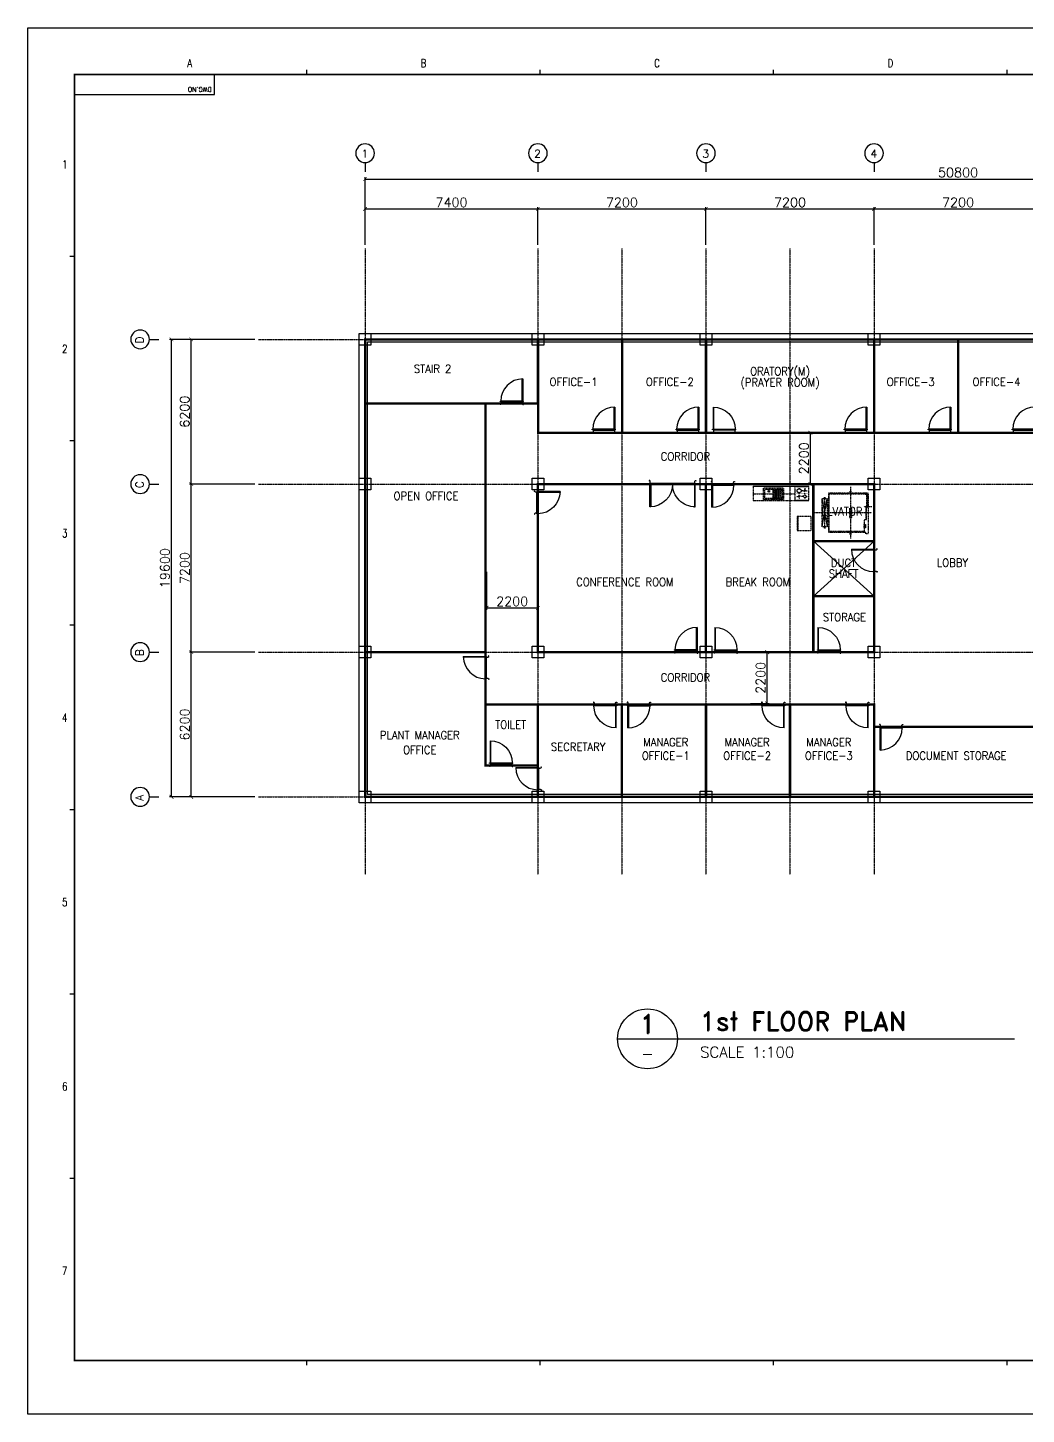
# Model space of a CAD drawing. Header units: millimetres. Extents: x -232466 to 860779, y -177975 to 311634.
# Drawn here: x 317682 to 360455, y -86240 to -26840 of the extents above; entities that cross this region are included whole.
import ezdxf
from ezdxf.enums import TextEntityAlignment as Align

# ---------------------------------------------------------------- set-up
doc = ezdxf.new("R2010")
doc.units = ezdxf.units.MM
for name, pattern in [('AXES', [50.8, 31.75, -6.35, 6.35, -6.35]), ('CENTER', [2, 1.25, -0.25, 0.25, -0.25]), ('HID', [2.3, 1.5, -0.8])]:
    doc.linetypes.add(name, pattern=pattern)
doc.layers.add('0 외형선', color=3, linetype='Continuous', lineweight=25)
for name, color, linetype in [('8ELE', 8, 'Continuous'), ('Center Line', 1, 'CENTER'), ('COL', 2, 'Continuous'), ('dim', 7, 'Continuous'), ('DOOR', 4, 'Continuous'), ('Equipment', 7, 'Continuous'), ('G', 3, 'Continuous'), ('SYM', 7, 'Continuous'), ('TEXT1', 7, 'Continuous'), ('TITLEBOX', 7, 'Continuous')]:
    doc.layers.add(name, color=color, linetype=linetype)
doc.styles.add('ROMAND', font='romand')
doc.styles.add('RomanS', font='romans.shx')
doc.styles.add('TBOX', font='romans.shx')
doc.dimstyles.new('HYUNDAI', dxfattribs={"dimscale": 120, "dimtxt": 3, "dimasz": 3, "dimexe": 1, "dimexo": 2, "dimgap": 1, "dimtad": 1, "dimdec": 0, "dimdsep": 46, "dimtxsty": 'RomanS', "dimcen": 0, "dimclrd": 256, "dimclre": 256, "dimclrt": 3, "dimadec": 0, "dimazin": 0, "dimtfac": 1, "dimtdec": 0, "dimtix": 1, "dimtmove": 2, "dimatfit": 3, "dimfxl": 1, "dimtvp": 1, "dimtolj": 1, "dimarcsym": 0})

# ---------------------------------------------------------------- blocks, each defined once
blk = doc.blocks.new('_ArchTick')
at = {"color": 0, "linetype": 'ByBlock', "const_width": 0.15}
blk.add_lwpolyline([(-0.5, -0.5), (0.5, 0.5)], dxfattribs=at)
blk = doc.blocks.new('*D819')
at = {"layer": 'Defpoints', "color": 0}
for p in [(323841, -40190), (327566, -40190), (327566, -59790)]:
    blk.add_point(p, dxfattribs=at)
at = {"layer": 'dim', "lineweight": -2}
for p, q in [((327406, -40190), (323761, -40190)), ((323841, -59790), (323841, -40190)), ((327406, -59790), (323761, -59790))]:
    blk.add_line(p, q, dxfattribs=at)
at = {"layer": 'dim', "lineweight": -2, "xscale": 160, "yscale": 160, "zscale": 160}
for p, rotation in [((323841, -40190), 90), ((323841, -59790), 270)]:
    blk.add_blockref('_ArchTick', p, dxfattribs=dict(at, rotation=rotation))
at = {"layer": 'dim', "color": 0, "insert": (323561, -49990), "char_height": 400, "attachment_point": 5, "rotation": 90, "style": 'RomanS', "bg_fill": 3, "box_fill_scale": 1.1, "bg_fill_color": 257, "bg_fill_transparency": 0}
blk.add_mtext('\\A1;19600', dxfattribs=at)
blk = doc.blocks.new('*D820')
at = {"layer": 'Defpoints', "color": 0}
for p in [(324686, -40190), (327566, -40190), (327566, -46390)]:
    blk.add_point(p, dxfattribs=at)
at = {"layer": 'dim', "lineweight": -2}
for p, q in [((327406, -40190), (324606, -40190)), ((324686, -46390), (324686, -40190)), ((327406, -46390), (324606, -46390))]:
    blk.add_line(p, q, dxfattribs=at)
at = {"layer": 'dim', "lineweight": -2, "xscale": 160, "yscale": 160, "zscale": 160}
for p, rotation in [((324686, -40190), 90), ((324686, -46390), 270)]:
    blk.add_blockref('_ArchTick', p, dxfattribs=dict(at, rotation=rotation))
at = {"layer": 'dim', "color": 0, "insert": (324406, -43290), "char_height": 400, "attachment_point": 5, "rotation": 90, "style": 'RomanS', "bg_fill": 3, "box_fill_scale": 1.1, "bg_fill_color": 257, "bg_fill_transparency": 0}
blk.add_mtext('\\A1;6200', dxfattribs=at)
blk = doc.blocks.new('*D821')
at = {"layer": 'Defpoints', "color": 0}
for p in [(339534, -34603), (332134, -36302), (339534, -36302)]:
    blk.add_point(p, dxfattribs=at)
at = {"layer": 'dim', "lineweight": -2}
for p, q in [((332134, -36142), (332134, -34523)), ((332134, -34603), (339534, -34603)), ((339534, -36142), (339534, -34523))]:
    blk.add_line(p, q, dxfattribs=at)
at = {"layer": 'dim', "lineweight": -2, "xscale": 160, "yscale": 160, "zscale": 160, "rotation": 180}
blk.add_blockref('_ArchTick', (332134, -34603), dxfattribs=at)
at = {"layer": 'dim', "lineweight": -2, "xscale": 160, "yscale": 160, "zscale": 160}
blk.add_blockref('_ArchTick', (339534, -34603), dxfattribs=at)
at = {"layer": 'dim', "color": 0, "insert": (335834, -34323), "char_height": 400, "attachment_point": 5, "style": 'RomanS', "bg_fill": 3, "box_fill_scale": 1.1, "bg_fill_color": 257, "bg_fill_transparency": 0}
blk.add_mtext('\\A1;7400', dxfattribs=at)
blk = doc.blocks.new('주열')
at = {"layer": 'SYM'}
blk.add_line((0, 600), (0, 0), dxfattribs=at)
blk.add_circle((0, 1200), 600, dxfattribs=at)
blk = doc.blocks.new('*D822')
at = {"layer": 'Defpoints', "color": 0}
for p in [(382934, -33324), (332134, -36302), (382934, -36302)]:
    blk.add_point(p, dxfattribs=at)
at = {"layer": 'dim', "lineweight": -2}
for p, q in [((332134, -36142), (332134, -33244)), ((382934, -36142), (382934, -33244)), ((332134, -33324), (382934, -33324))]:
    blk.add_line(p, q, dxfattribs=at)
at = {"layer": 'dim', "lineweight": -2, "xscale": 160, "yscale": 160, "zscale": 160, "rotation": 180}
blk.add_blockref('_ArchTick', (332134, -33324), dxfattribs=at)
at = {"layer": 'dim', "lineweight": -2, "xscale": 160, "yscale": 160, "zscale": 160}
blk.add_blockref('_ArchTick', (382934, -33324), dxfattribs=at)
at = {"layer": 'dim', "color": 0, "insert": (357534, -33044), "char_height": 400, "attachment_point": 5, "style": 'RomanS', "bg_fill": 3, "box_fill_scale": 1.1, "bg_fill_color": 257, "bg_fill_transparency": 0}
blk.add_mtext('\\A1;50800', dxfattribs=at)
blk = doc.blocks.new('*D823')
at = {"layer": 'Defpoints', "color": 0}
for p in [(346734, -34603), (339534, -36302), (346734, -36302)]:
    blk.add_point(p, dxfattribs=at)
at = {"layer": 'dim', "lineweight": -2}
for p, q in [((339534, -36142), (339534, -34523)), ((339534, -34603), (346734, -34603)), ((346734, -36142), (346734, -34523))]:
    blk.add_line(p, q, dxfattribs=at)
at = {"layer": 'dim', "lineweight": -2, "xscale": 160, "yscale": 160, "zscale": 160, "rotation": 180}
blk.add_blockref('_ArchTick', (339534, -34603), dxfattribs=at)
at = {"layer": 'dim', "lineweight": -2, "xscale": 160, "yscale": 160, "zscale": 160}
blk.add_blockref('_ArchTick', (346734, -34603), dxfattribs=at)
at = {"layer": 'dim', "color": 0, "insert": (343134, -34323), "char_height": 400, "attachment_point": 5, "style": 'RomanS', "bg_fill": 3, "box_fill_scale": 1.1, "bg_fill_color": 257, "bg_fill_transparency": 0}
blk.add_mtext('\\A1;7200', dxfattribs=at)
blk = doc.blocks.new('*D824')
at = {"layer": 'Defpoints', "color": 0}
for p in [(353934, -34603), (346734, -36302), (353934, -36302)]:
    blk.add_point(p, dxfattribs=at)
at = {"layer": 'dim', "lineweight": -2}
for p, q in [((346734, -36142), (346734, -34523)), ((346734, -34603), (353934, -34603)), ((353934, -36142), (353934, -34523))]:
    blk.add_line(p, q, dxfattribs=at)
at = {"layer": 'dim', "lineweight": -2, "xscale": 160, "yscale": 160, "zscale": 160, "rotation": 180}
blk.add_blockref('_ArchTick', (346734, -34603), dxfattribs=at)
at = {"layer": 'dim', "lineweight": -2, "xscale": 160, "yscale": 160, "zscale": 160}
blk.add_blockref('_ArchTick', (353934, -34603), dxfattribs=at)
at = {"layer": 'dim', "color": 0, "insert": (350334, -34323), "char_height": 400, "attachment_point": 5, "style": 'RomanS', "bg_fill": 3, "box_fill_scale": 1.1, "bg_fill_color": 257, "bg_fill_transparency": 0}
blk.add_mtext('\\A1;7200', dxfattribs=at)
blk = doc.blocks.new('*D825')
at = {"layer": 'Defpoints', "color": 0}
for p in [(361134, -34603), (353934, -36302), (361134, -36302)]:
    blk.add_point(p, dxfattribs=at)
at = {"layer": 'dim', "lineweight": -2}
for p, q in [((353934, -36142), (353934, -34523)), ((353934, -34603), (361134, -34603)), ((361134, -36142), (361134, -34523))]:
    blk.add_line(p, q, dxfattribs=at)
at = {"layer": 'dim', "lineweight": -2, "xscale": 160, "yscale": 160, "zscale": 160, "rotation": 180}
blk.add_blockref('_ArchTick', (353934, -34603), dxfattribs=at)
at = {"layer": 'dim', "lineweight": -2, "xscale": 160, "yscale": 160, "zscale": 160}
blk.add_blockref('_ArchTick', (361134, -34603), dxfattribs=at)
at = {"layer": 'dim', "color": 0, "insert": (357534, -34323), "char_height": 400, "attachment_point": 5, "style": 'RomanS', "bg_fill": 3, "box_fill_scale": 1.1, "bg_fill_color": 257, "bg_fill_transparency": 0}
blk.add_mtext('\\A1;7200', dxfattribs=at)
blk = doc.blocks.new('*D828')
at = {"layer": 'Defpoints', "color": 0}
for p in [(324686, -46390), (327566, -46390), (327566, -53590)]:
    blk.add_point(p, dxfattribs=at)
at = {"layer": 'dim', "lineweight": -2}
for p, q in [((327406, -46390), (324606, -46390)), ((324686, -53590), (324686, -46390)), ((327406, -53590), (324606, -53590))]:
    blk.add_line(p, q, dxfattribs=at)
at = {"layer": 'dim', "lineweight": -2, "xscale": 160, "yscale": 160, "zscale": 160}
for p, rotation in [((324686, -46390), 90), ((324686, -53590), 270)]:
    blk.add_blockref('_ArchTick', p, dxfattribs=dict(at, rotation=rotation))
at = {"layer": 'dim', "color": 0, "insert": (324406, -49990), "char_height": 400, "attachment_point": 5, "rotation": 90, "style": 'RomanS', "bg_fill": 3, "box_fill_scale": 1.1, "bg_fill_color": 257, "bg_fill_transparency": 0}
blk.add_mtext('\\A1;7200', dxfattribs=at)
blk = doc.blocks.new('*D830')
at = {"layer": 'Defpoints', "color": 0}
for p in [(324686, -53590), (327566, -53590), (327566, -59790)]:
    blk.add_point(p, dxfattribs=at)
at = {"layer": 'dim', "lineweight": -2}
for p, q in [((327406, -53590), (324606, -53590)), ((324686, -59790), (324686, -53590)), ((327406, -59790), (324606, -59790))]:
    blk.add_line(p, q, dxfattribs=at)
at = {"layer": 'dim', "lineweight": -2, "xscale": 160, "yscale": 160, "zscale": 160}
for p, rotation in [((324686, -53590), 90), ((324686, -59790), 270)]:
    blk.add_blockref('_ArchTick', p, dxfattribs=dict(at, rotation=rotation))
at = {"layer": 'dim', "color": 0, "insert": (324406, -56690), "char_height": 400, "attachment_point": 5, "rotation": 90, "style": 'RomanS', "bg_fill": 3, "box_fill_scale": 1.1, "bg_fill_color": 257, "bg_fill_transparency": 0}
blk.add_mtext('\\A1;6200', dxfattribs=at)
blk = doc.blocks.new('SD1')
at = {"color": 8}
for p, q in [((-55, 200), (-975, 200)), ((-955, 155), (-45, 155))]:
    blk.add_line(p, q, dxfattribs=at)
for points in [[(-25, 1150), (-25, 200), (-55, 200), (-55, 1150)], [(-1000, 180), (-1000, 200), (-975, 200), (-975, 155), (-955, 155), (-955, 95), (-975, 50), (-1000, 50), (-1000, 70)], [(0, 180), (0, 200), (-25, 200), (-25, 155), (-45, 155), (-45, 95), (-25, 50), (0, 50), (0, 70)]]:
    blk.add_lwpolyline(points)
blk.add_arc((-25, 200), 950, 90, 180)
blk = doc.blocks.new('D2000')
at = {"color": 8}
for p, q in [((-45, -45), (-45, -1955)), ((0, -1935), (0, -65))]:
    blk.add_line(p, q, dxfattribs=at)
for points in [[(-25, 0), (0, 0), (0, -25), (-45, -25), (-45, -45), (-105, -45), (-150, -25), (-150, 0), (-130, 0)], [(975, -25), (0, -25), (0, -65), (975, -65), (975, -25)], [(-25, -2000), (0, -2000), (0, -1975), (-45, -1975), (-45, -1955), (-105, -1955), (-150, -1975), (-150, -2000), (-130, -2000)], [(975, -1975), (0, -1975), (0, -1935), (975, -1935), (975, -1975)]]:
    blk.add_lwpolyline(points)
at = {"ltscale": 0.2}
for centre, start, end in [((0, -25), 270, 0), ((0, -1975), 0, 90)]:
    blk.add_arc(centre, 975, start, end, dxfattribs=at)
blk = doc.blocks.new('*D835')
at = {"layer": 'Defpoints', "color": 0}
for p in [(350337, -44190), (351210, -44190), (350337, -46390)]:
    blk.add_point(p, dxfattribs=at)
at = {"layer": 'dim', "lineweight": -2}
for p, q in [((350497, -44190), (351290, -44190)), ((351210, -46390), (351210, -44190)), ((350497, -46390), (351290, -46390))]:
    blk.add_line(p, q, dxfattribs=at)
at = {"layer": 'dim', "lineweight": -2, "xscale": 160, "yscale": 160, "zscale": 160}
for p, rotation in [((351210, -44190), 90), ((351210, -46390), 270)]:
    blk.add_blockref('_ArchTick', p, dxfattribs=dict(at, rotation=rotation))
at = {"layer": 'dim', "color": 0, "insert": (350930, -45290), "char_height": 400, "attachment_point": 5, "rotation": 90, "style": 'RomanS', "bg_fill": 3, "box_fill_scale": 1.1, "bg_fill_color": 257, "bg_fill_transparency": 0}
blk.add_mtext('\\A1;2200', dxfattribs=at)
blk = doc.blocks.new('*D836')
at = {"layer": 'Defpoints', "color": 0}
for p in [(348484, -53590), (349358, -53590), (348484, -55790)]:
    blk.add_point(p, dxfattribs=at)
at = {"layer": 'dim', "lineweight": -2}
for p, q in [((348644, -53590), (349438, -53590)), ((349358, -55790), (349358, -53590)), ((348644, -55790), (349438, -55790))]:
    blk.add_line(p, q, dxfattribs=at)
at = {"layer": 'dim', "lineweight": -2, "xscale": 160, "yscale": 160, "zscale": 160}
for p, rotation in [((349358, -53590), 90), ((349358, -55790), 270)]:
    blk.add_blockref('_ArchTick', p, dxfattribs=dict(at, rotation=rotation))
at = {"layer": 'dim', "color": 0, "insert": (349078, -54690), "char_height": 400, "attachment_point": 5, "rotation": 90, "style": 'RomanS', "bg_fill": 3, "box_fill_scale": 1.1, "bg_fill_color": 257, "bg_fill_transparency": 0}
blk.add_mtext('\\A1;2200', dxfattribs=at)
blk = doc.blocks.new('*D837')
at = {"layer": 'Defpoints', "color": 0}
for p in [(337334, -49995), (339534, -49990), (339534, -51694)]:
    blk.add_point(p, dxfattribs=at)
at = {"layer": 'dim', "lineweight": -2}
for p, q in [((337334, -50155), (337334, -51774)), ((339534, -50150), (339534, -51774)), ((337334, -51694), (339534, -51694))]:
    blk.add_line(p, q, dxfattribs=at)
at = {"layer": 'dim', "lineweight": -2, "xscale": 160, "yscale": 160, "zscale": 160, "rotation": 180}
blk.add_blockref('_ArchTick', (337334, -51694), dxfattribs=at)
at = {"layer": 'dim', "lineweight": -2, "xscale": 160, "yscale": 160, "zscale": 160}
blk.add_blockref('_ArchTick', (339534, -51694), dxfattribs=at)
at = {"layer": 'dim', "color": 0, "insert": (338434, -51414), "char_height": 400, "attachment_point": 5, "style": 'RomanS', "bg_fill": 3, "box_fill_scale": 1.1, "bg_fill_color": 257, "bg_fill_transparency": 0}
blk.add_mtext('\\A1;2200', dxfattribs=at)

msp = doc.modelspace()

# ---------------------------------------------------------------- linework, layer by layer
for p, q in [((351334.5, -48840.1), (353934.5, -51190.1)), ((353934.5, -48840.1), (351334.5, -51190.1))]:
    msp.add_line(p, q)
msp.add_lwpolyline([(342952.1, -70156), (359952.1, -70156)])
msp.add_circle((344232.1, -70156), 1280)
at = {"layer": '0 외형선', "linetype": 'Continuous', "const_width": 100}
for points in [[(332134.2, -40190.1), (339534.2, -40190.1), (339534.2, -42940.1), (332134.2, -42940.1)], [(339543.2, -40190.1), (343140.2, -40190.1), (343140.2, -44190.1), (339543.2, -44190.1)], [(343140.5, -40190.1), (346737.6, -40190.1), (346737.6, -44190.1), (343140.5, -44190.1)], [(346734.5, -40190.1), (353934.2, -40190.1), (353934.2, -44190.1), (346734.5, -44190.1)], [(353939.8, -40190.1), (357536.9, -40190.1), (357536.9, -44190.1), (353939.8, -44190.1)], [(357537.2, -40190.1), (361134.2, -40190.1), (361134.2, -44190.1), (357537.2, -44190.1)], [(332134.2, -42940.1), (337289.2, -42940.1), (337289.2, -53590.1), (332134.2, -53590.1)], [(339535.7, -46390.1), (346734.2, -46390.1), (346734.2, -53590.1), (339534.2, -53590.1)], [(346734.2, -46390.1), (351334.2, -46390.1), (351334.2, -53590.1), (346732.7, -53590.1)], [(351334.5, -46390.1), (353934.5, -46390.1), (353934.5, -48840.1), (351334.5, -48840.1)], [(351334.5, -48840.1), (353934.5, -48840.1), (353934.5, -51190.1), (351334.5, -51190.1)], [(351334.5, -51190.1), (353934.5, -51190.1), (353934.5, -53590.1), (351334.5, -53590.1)], [(337289.2, -55840.1), (339534.2, -55840.1), (339534.2, -58440.1), (337289.2, -58440.1)], [(339537.2, -55840.1), (343134.2, -55840.1), (343134.2, -59790.1), (339537.2, -59790.1)], [(343137.2, -55840.1), (346734.2, -55840.1), (346734.2, -59790.1), (343137.2, -59790.1)], [(346737.2, -55840.1), (350334.2, -55840.1), (350334.2, -59790.1), (346737.2, -59790.1)], [(350337.2, -55840.1), (353934.2, -55840.1), (353934.2, -59790.1), (350337.2, -59790.1)], [(353937.2, -56790.1), (361134.2, -56790.1), (361134.2, -59790.1), (353937.2, -59790.1)]]:
    msp.add_lwpolyline(points, close=True, dxfattribs=at)
msp.add_lwpolyline([(332134.2, -53590.1), (337289.2, -53590.1), (337289.2, -58440.1), (339534.2, -58440.1), (339534.2, -59790.1), (332134.2, -59790.1), (332134.2, -53590.1)], dxfattribs=at)
at = {"layer": '8ELE'}
msp.add_line((348758.1, -46485.4), (351148.1, -46485.4), dxfattribs=at)
at = {"layer": 'Center Line', "linetype": 'AXES'}
for p, q in [((332134.2, -36301.8), (332134.2, -63111.5)), ((327565.7, -46390.1), (386406.9, -46390.1))]:
    msp.add_line(p, q, dxfattribs=at)
at = {"layer": 'COL'}
for points in [[(331884, -40440.1), (331884, -39940.1), (332384, -39940.1), (332384, -40440.1)], [(339284, -40440.1), (339284, -39940.1), (339784, -39940.1), (339784, -40440.1)], [(346485.7, -40440.1), (346485.7, -39940.1), (346985.7, -39940.1), (346985.7, -40440.1)], [(353685.7, -40440.1), (353685.7, -39940.1), (354185.7, -39940.1), (354185.7, -40440.1)], [(331884.2, -46640.1), (331884.2, -46140.1), (332384.2, -46140.1), (332384.2, -46640.1)], [(339285.7, -46640.1), (339285.7, -46140.1), (339785.7, -46140.1), (339785.7, -46640.1)], [(346484.2, -46640.1), (346484.2, -46140.1), (346984.2, -46140.1), (346984.2, -46640.1)], [(353684.2, -46640.1), (353684.2, -46140.1), (354184.2, -46140.1), (354184.2, -46640.1)], [(331884.2, -53840.1), (331884.2, -53340.1), (332384.2, -53340.1), (332384.2, -53840.1)], [(339285.7, -53840.1), (339285.7, -53340.1), (339785.7, -53340.1), (339785.7, -53840.1)], [(346484.2, -53840.1), (346484.2, -53340.1), (346984.2, -53340.1), (346984.2, -53840.1)], [(353684.2, -53840.1), (353684.2, -53340.1), (354184.2, -53340.1), (354184.2, -53840.1)], [(331884.2, -60040.1), (331884.2, -59540.1), (332384.2, -59540.1), (332384.2, -60040.1)], [(339284.2, -60040.1), (339284.2, -59540.1), (339784.2, -59540.1), (339784.2, -60040.1)], [(346484.2, -60040.1), (346484.2, -59540.1), (346984.2, -59540.1), (346984.2, -60040.1)], [(353684.2, -60040.1), (353684.2, -59540.1), (354184.2, -59540.1), (354184.2, -60040.1)]]:
    msp.add_lwpolyline(points, close=True, dxfattribs=at)
at = {"layer": 'Equipment', "color": 8, "linetype": 'HID'}
for p, q in [((348758.1, -46485.4), (348758.1, -47095.4)), ((349260.6, -46805), (349260.6, -46635.2)), ((349260.6, -46975.2), (349260.6, -46813.6)), ((349290.6, -46605.2), (349570.6, -46605.2)), ((349570.6, -46605.2), (349990.6, -46605.2)), ((349600.6, -46635.2), (349600.6, -46802.6)), ((349600.6, -46813.6), (349600.6, -46975.2)), ((350020.6, -46792.2), (350020.6, -46635.2)), ((350020.6, -46975.2), (350020.6, -46806.6)), ((350606.6, -46674.7), (350655.2, -46674.7)), ((350606.6, -46916.1), (350655.2, -46916.1)), ((350727.4, -46554), (350727.4, -46602.5)), ((350727.4, -46840.8), (350727.4, -46750)), ((350893.5, -46674.7), (350802.7, -46674.7)), ((350893.5, -46916.1), (350802.7, -46916.1)), ((350968.8, -46554), (350968.8, -46602.5)), ((350968.8, -46840.8), (350968.8, -46750)), ((351041, -46674.7), (351089.5, -46674.7)), ((351041, -46916.1), (351089.5, -46916.1)), ((353679.5, -46785.1), (351987.5, -46785.1)), ((351987.5, -46785.1), (351987.5, -48445.1)), ((352012.5, -48415.1), (352012.5, -46815.1)), ((352012.5, -46815.1), (353512.5, -46815.1)), ((352889.5, -46709), (352969.5, -46709)), ((352889.5, -46724), (352889.5, -46709)), ((352919.5, -46724), (352889.5, -46724)), ((352919.5, -46765), (352919.5, -46724)), ((352939.5, -46765), (352919.5, -46765)), ((352929.5, -46515.1), (352929.5, -48715.1)), ((352939.5, -46724), (352939.5, -46765)), ((352969.5, -46724), (352939.5, -46724)), ((352969.5, -46709), (352969.5, -46724)), ((352969.5, -46709), (352969.5, -46715)), ((353679.5, -46785.1), (353679.5, -48520.1)), ((348758.1, -47095.4), (351148.1, -47095.4)), ((349570.6, -47005.2), (349290.6, -47005.2)), ((349590.7, -47005.2), (349990.6, -47005.2)), ((350727.4, -46988.3), (350727.4, -47036.9)), ((350968.8, -46988.3), (350968.8, -47036.9)), ((351709.5, -47015.1), (351929.5, -48215.1)), ((351709.5, -48215.1), (351929.5, -47015.1)), ((351819.5, -47004.4), (351819.5, -48283.7)), ((353835.5, -47370.1), (353491.7, -47370.1)), ((350691, -48374.3), (350691, -47774.3)), ((353825.4, -47615.1), (351334.5, -47615.1)), ((353512.5, -47920.1), (353512.5, -48415.1)), ((353559.5, -47920.1), (353512.5, -47920.1)), ((353559.5, -47940.1), (353559.5, -47920.1)), ((351987.5, -48445.1), (353577.5, -48445.1)), ((353512.5, -48415.1), (352012.5, -48415.1)), ((352919.5, -48506.1), (352889.5, -48506.1)), ((352889.5, -48506.1), (352889.5, -48521.1)), ((352889.5, -48521.1), (352969.5, -48521.1)), ((352919.5, -48465.1), (352919.5, -48506.1)), ((352939.5, -48465.1), (352919.5, -48465.1)), ((352939.5, -48506.1), (352939.5, -48465.1)), ((352969.5, -48506.1), (352939.5, -48506.1)), ((352969.5, -48521.1), (352969.5, -48506.1)), ((353482.5, -48191.3), (353591, -48191.3)), ((353512.5, -48258.4), (353572.2, -48124.1)), ((353572.2, -48258.4), (353512.5, -48124.1)), ((353512.5, -48255.1), (353512.5, -48255.1)), ((353577.5, -48520.1), (353577.5, -48445.1)), ((353679.5, -48520.1), (353577.5, -48520.1))]:
    msp.add_line(p, q, dxfattribs=at)
for points in [[(348758.1, -46813.6), (350548.1, -46813.6)], [(349200.6, -46799.4), (349200.6, -46545.2), (350060.6, -46545.2), (350060.6, -46799.4)], [(350060.6, -46813.6), (350060.6, -47045.2), (349200.6, -47045.2), (349200.6, -46813.6)], [(353512.5, -46815.1), (353512.5, -46820.1), (353609.5, -46820.1), (353609.5, -46815.1)], [(353512.5, -48110.7), (353505.8, -48110.7), (353505.8, -48270.7), (353512.5, -48270.7)], [(352969.5, -48521.1), (352969.5, -48515.2)], [(353512.5, -48124.1), (353572.2, -48124.1), (353572.2, -48258.4), (353512.5, -48258.4)]]:
    msp.add_lwpolyline(points, dxfattribs=at)
for points in [[(349972, -46640.2), (349643.4, -46640.2, 1), (349643.4, -46660.2), (349972, -46660.2, 1)], [(349972, -46717.7), (349643.4, -46717.7, 1), (349643.4, -46737.7), (349972, -46737.7, 1)], [(349972, -46872.7), (349643.4, -46872.7, 1), (349643.4, -46892.7), (349972, -46892.7, 1)], [(349972, -46950.2), (349643.4, -46950.2, 1), (349643.4, -46970.2), (349972, -46970.2, 1)]]:
    msp.add_lwpolyline(points, format="xyb", close=True, dxfattribs=at)
for points in [[(349981.5, -46802.1, 0.3234688), (349972, -46795.2), (349643.4, -46795.2, 0.3969846), (349633.4, -46804.6, 0.3969846)], [(349633.5, -46806.6, 0.3734661), (349643.4, -46815.2), (349972, -46815.2, 0.4142136), (349982, -46805.2)]]:
    msp.add_lwpolyline(points, format="xyb", dxfattribs=at)
for points in [[(350548.1, -47095.4), (351148.1, -47095.4), (351148.1, -46495.4), (350548.1, -46495.4)], [(353629.5, -47390.9), (353629.5, -46812.5), (353659.5, -46812.5), (353659.5, -47390.9)], [(351709.5, -48215.1), (351709.5, -47015.1), (351929.5, -47015.1), (351929.5, -48215.1)], [(351858.1, -46959.3), (351858.1, -46974.3), (351827.2, -46974.3), (351827.2, -47015.3), (351818.1, -47015.3), (351808.1, -47015.3), (351808.1, -46974.3), (351778.1, -46974.3), (351778.1, -46959.3)], [(352876.5, -47415.1), (352876.5, -47815.1), (352982.5, -47815.1), (352982.5, -47415.1)], [(353579.5, -47350.1), (353579.5, -47940.1), (353609.5, -47940.1), (353609.5, -47350.1)], [(350641, -48374.3), (351241, -48374.3), (351241, -47774.3), (350641, -47774.3)], [(351858.1, -48270.9), (351858.1, -48259.9), (351827.2, -48259.9), (351827.2, -48214.9), (351818.1, -48214.9), (351808.1, -48214.9), (351808.1, -48259.9), (351778.1, -48259.9), (351778.1, -48270.9)]]:
    msp.add_lwpolyline(points, close=True, dxfattribs=at)
at = {"layer": 'Equipment', "color": 8, "linetype": 'HID', "const_width": 6}
msp.add_lwpolyline([(350606.6, -46554), (351089.5, -46554), (351089.5, -47036.9), (350606.6, -47036.9)], close=True, dxfattribs=at)
at = {"layer": 'Equipment', "color": 8, "linetype": 'HID', "const_width": 5}
for points in [[(350606.6, -46795.4), (351089.5, -46795.4)], [(350848.1, -46554), (350848.1, -47036.9)]]:
    msp.add_lwpolyline(points, dxfattribs=at)
at = {"layer": 'Equipment', "color": 8, "linetype": 'HID'}
for centre, radius in [((349430.6, -46701.1), 34.3), ((350727.4, -46674.7), 87.9), ((350727.4, -46916.1), 35.2), ((350968.8, -46916.1), 58), ((350968.8, -46674.7), 37.3)]:
    msp.add_circle(centre, radius, dxfattribs=at)
for centre, start, end in [((349290.6, -46635.2), 90, 180), ((349570.6, -46635.2), 0, 90), ((349990.6, -46635.2), 0, 90), ((349290.6, -46975.2), 180, 270), ((349570.6, -46975.2), 270, 0), ((349990.6, -46975.2), 270, 0)]:
    msp.add_arc(centre, 30, start, end, dxfattribs=at)
at = {"layer": 'TITLEBOX', "color": 4, "linetype": 'Continuous'}
for p, q in [((329632.2, -28840.1), (329632.2, -28640.1)), ((329632.2, -28840.1), (329632.2, -28640.1)), ((339632.2, -28840.1), (339632.2, -28640.1)), ((339632.2, -28840.1), (339632.2, -28640.1)), ((349632.2, -28840.1), (349632.2, -28640.1)), ((349632.2, -28840.1), (349632.2, -28640.1)), ((359632.2, -28840.1), (359632.2, -28640.1)), ((359632.2, -28840.1), (359632.2, -28640.1)), ((319682.2, -36640.1), (319482.2, -36640.1)), ((319682.2, -44540.1), (319482.2, -44540.1)), ((319682.2, -52440.1), (319482.2, -52440.1)), ((319682.2, -60340.1), (319482.2, -60340.1)), ((319682.2, -68240.1), (319482.2, -68240.1)), ((319682.2, -76140.1), (319482.2, -76140.1)), ((329632.2, -84140.2), (329632.2, -83940.2)), ((329632.2, -84140.2), (329632.2, -83940.2)), ((339632.2, -84140.2), (339632.2, -83940.2)), ((339632.2, -84140.2), (339632.2, -83940.2)), ((349632.2, -84140.2), (349632.2, -83940.2)), ((349632.2, -84140.2), (349632.2, -83940.2)), ((359632.2, -84140.2), (359632.2, -83940.2)), ((359632.2, -84140.2), (359632.2, -83940.2))]:
    msp.add_line(p, q, dxfattribs=at)
at = {"layer": 'TITLEBOX', "color": 7}
msp.add_lwpolyline([(317682.2, -26840.1), (401782.2, -26840.1), (401782.2, -86240.1), (317682.2, -86240.1)], close=True, dxfattribs=at)
at = {"layer": 'TITLEBOX', "color": 4, "const_width": 70}
msp.add_lwpolyline([(319682.2, -28840.1), (399708.3, -28840.1), (399708.3, -83931.5), (319682.2, -83931.5)], close=True, dxfattribs=at)
at = {"layer": 'TITLEBOX'}
msp.add_lwpolyline([(319682.2, -29706), (325682.2, -29706), (325682.2, -28840.1)], dxfattribs=at)

# ---------------------------------------------------------------- block references
at = {"layer": 'DOOR'}
for p in [(338919.5, -43035.1), (342856.9, -44240.1), (346453.9, -44240.1), (353656.2, -44240.1), (357253.5, -44240.1), (360850.9, -44240.1), (346380.4, -53685.1)]:
    msp.add_blockref('SD1', p, dxfattribs=at)
at = {"layer": 'DOOR', "xscale": -1}
msp.add_blockref('SD1', (347012.2, -44240.1), dxfattribs=at)
for name, p, rotation in [('D2000', (344303.9, -46390.1), 89.99999999999967), ('SD1', (339335.7, -46686.3), 269.9999999999998), ('SD1', (347088, -53685.1), 359.9999999999998), ('SD1', (351507.6, -53685.1), 359.9999999999998), ('SD1', (342910.5, -55685.1), 179.9999999999999), ('SD1', (350110.5, -55685.1), 179.9999999999999), ('SD1', (353710.5, -55685.1), 179.9999999999999), ('SD1', (337462.3, -58535.1), 359.9999999999998)]:
    msp.add_blockref(name, p, dxfattribs=dict(at, rotation=rotation))
at = {"layer": 'DOOR'}
for p, rotation in [((346958.6, -46235.1), 180), ((354114.5, -49159.4), 90.00000000000024), ((337489.2, -53755.4), 90.00000000000024), ((343363.8, -55685.1), 180), ((354166.8, -56635.1), 180), ((339734.2, -58511.6), 90.00000000000024)]:
    msp.add_blockref('SD1', p, dxfattribs=dict(at, rotation=rotation))
at = {"layer": 'SYM', "xscale": -0.6666666666666666, "yscale": 0.6666666666666666, "zscale": 0.6666666666666666, "rotation": 359.9999999999999}
msp.add_blockref('주열', (332134.2, -33017.1), dxfattribs=at)

# ---------------------------------------------------------------- texts
at = {"layer": 'G', "color": 3, "style": 'RomanS', "width": 0.9}
for s, p in [('STAIR 2', (335024.3, -41451.8)), ('ORATORY(M)', (349908.3, -41581.8)), ('OFFICE-1', (341063.6, -42012.7)), ('OFFICE-2', (345185.6, -42012.7)), ('(PRAYER ROOM)', (349908.3, -42058.1)), ('OFFICE-3', (355503.7, -42012.7)), ('OFFICE-4', (359177.7, -42012.7)), ('CORRIDOR', (345857.1, -45207)), ('OPEN OFFICE', (334745.1, -46898.4)), ('ELVATOR', (352557.3, -47557.9)), ('DUCT', (352629.1, -49764.2)), ('LOBBY', (357293.2, -49759.8)), ('CONFERENCE ROOM', (343260.1, -50586)), ('BREAK ROOM', (348962.3, -50586)), ('SHAFT', (352629.1, -50230)), ('STORAGE', (352664.5, -52090.7)), ('CORRIDOR', (345857.1, -54673.8)), ('PLANT MANAGER', (334476.2, -57147.5)), ('TOILET', (338369.5, -56696.9)), ('OFFICE', (334476.2, -57779.9)), ('SECRETARY', (341261.4, -57650.3)), ('MANAGER', (345012.2, -57449.2)), ('MANAGER', (348498.4, -57449.2)), ('MANAGER', (351998.8, -57449.2)), ('OFFICE-1', (345012.2, -58027.9)), ('OFFICE-2', (348498.4, -58027.9)), ('OFFICE-3', (351998.8, -58027.9)), ('DOCUMENT STORAGE', (357453.6, -58027.9))]:
    msp.add_text(s, height=350, dxfattribs=at).set_placement(p, align=Align.MIDDLE)
at = {"layer": 'SYM', "style": 'ROMAND'}
for s, p in [('1', (331978.6, -32401.3)), ('2', (339378.6, -32401.3)), ('3', (346578.6, -32401.3)), ('4', (353778.6, -32401.3))]:
    msp.add_text(s, height=336.4, dxfattribs=at).set_placement(p)
for s, p in [('D', (322641.6, -40365.9)), ('C', (322641.6, -46565.9)), ('B', (322641.6, -53765.9)), ('A', (322641.6, -59965.9))]:
    msp.add_text(s, height=336.4, rotation=90, dxfattribs=at).set_placement(p)
at = {"layer": 'TEXT1', "color": 3, "style": 'ROMAND'}
msp.add_text('1', height=800, dxfattribs=at).set_placement((344232.1, -69516), align=Align.MIDDLE_CENTER)
for s, height, p in [('1st FLOOR PLAN', 800, (346472.1, -69806.1)), ('SCALE 1:100', 468, (346483.5, -70961.8))]:
    msp.add_text(s, height=height, dxfattribs=at).set_placement(p)
at = {"layer": 'TEXT1', "style": 'RomanS'}
msp.add_text('-', height=480, dxfattribs=at).set_placement((344232.1, -70796), align=Align.MIDDLE_CENTER)
at = {"layer": 'TITLEBOX', "color": 4, "linetype": 'Continuous', "style": 'TBOX', "width": 0.75}
for s, p in [('A', (324519.3, -28533.5)), ('B', (334519.3, -28533.5)), ('C', (344519.3, -28533.5)), ('D', (354519.3, -28533.5)), ('1', (319156.4, -32873.3)), ('2', (319156.4, -40773.3)), ('3', (319156.4, -48673.3)), ('4', (319156.4, -56573.3)), ('5', (319156.4, -64473.3)), ('6', (319156.4, -72373.3)), ('7', (319156.4, -80273.3))]:
    msp.add_text(s, height=350, dxfattribs=at).set_placement(p)
at = {"layer": 'TITLEBOX', "style": 'ROMAND'}
msp.add_text('DWG.NO', height=200, rotation=180, dxfattribs=at).set_placement((325566.7, -29380.3))

# ---------------------------------------------------------------- next in the draw order: dimensions: what is measured, and where the dimension line sits
at = {"layer": 'dim'}
dim = msp.add_linear_dim(base=(339534.2, -34603.5), p1=(332134.2, -36301.8), p2=(339534.2, -36301.8), dimstyle='HYUNDAI', override={"dimscale": 80, "dimtxt": 5, "dimasz": 2, "dimpost": '\\X', "dimblk1": 'ArchTick', "dimblk2": 'ArchTick', "dimsah": 1, "dimclrt": 0, "dimtfill": 1}, dxfattribs=at)
dim.commit()
dim.dimension.update_dxf_attribs({"geometry": '*D821', "text_midpoint": (335834.2, -34323.5)})
dim = msp.add_linear_dim(base=(323840.9, -40190.1), p1=(327565.7, -59790.1), p2=(327565.7, -40190.1), angle=90, dimstyle='HYUNDAI', override={"dimscale": 80, "dimtxt": 5, "dimasz": 2, "dimpost": '\\X', "dimblk1": 'ArchTick', "dimblk2": 'ArchTick', "dimsah": 1, "dimclrt": 0, "dimtfill": 1}, dxfattribs=at)
dim.commit()
dim.dimension.update_dxf_attribs({"geometry": '*D819', "text_midpoint": (323560.9, -49990.1)})

# ---------------------------------------------------------------- next in the draw order: linework, layer by layer
at = {"layer": 'Center Line', "linetype": 'AXES'}
for p, q in [((327565.7, -53590.1), (386406.9, -53590.1)), ((327565.7, -59790.1), (386406.9, -59790.1))]:
    msp.add_line(p, q, dxfattribs=at)

# ---------------------------------------------------------------- next in the draw order: block references
at = {"layer": 'SYM', "xscale": -0.6666666666666666, "yscale": 0.6666666666666666, "zscale": 0.6666666666666666}
for p, rotation in [((323297.5, -40190.1), 89.9999999999996), ((323297.5, -46390.1), 89.99999999999959), ((323297.5, -53590.1), 89.99999999999959), ((323297.5, -59790.1), 89.99999999999959)]:
    msp.add_blockref('주열', p, dxfattribs=dict(at, rotation=rotation))

# ---------------------------------------------------------------- next in the draw order: dimensions: what is measured, and where the dimension line sits
at = {"layer": 'dim'}
dim = msp.add_linear_dim(base=(382934.2, -33323.9), p1=(332134.2, -36301.8), p2=(382934.2, -36301.8), dimstyle='HYUNDAI', override={"dimscale": 80, "dimtxt": 5, "dimasz": 2, "dimpost": '\\X', "dimblk1": 'ArchTick', "dimblk2": 'ArchTick', "dimsah": 1, "dimclrt": 0, "dimtfill": 1}, dxfattribs=at)
dim.commit()
dim.dimension.update_dxf_attribs({"geometry": '*D822', "text_midpoint": (357534.2, -33043.9)})
dim = msp.add_linear_dim(base=(324685.7, -40190.1), p1=(327565.7, -46390.1), p2=(327565.7, -40190.1), angle=90, dimstyle='HYUNDAI', override={"dimscale": 80, "dimtxt": 5, "dimasz": 2, "dimpost": '\\X', "dimblk1": 'ArchTick', "dimblk2": 'ArchTick', "dimsah": 1, "dimclrt": 0, "dimtfill": 1}, dxfattribs=at)
dim.commit()
dim.dimension.update_dxf_attribs({"geometry": '*D820', "text_midpoint": (324405.7, -43290.1)})

# ---------------------------------------------------------------- next in the draw order: linework, layer by layer
at = {"layer": 'Center Line', "linetype": 'AXES'}
msp.add_line((327565.7, -40190.1), (386406.9, -40190.1), dxfattribs=at)

# ---------------------------------------------------------------- next in the draw order: block references
at = {"layer": 'SYM', "xscale": -0.6666666666666666, "yscale": 0.6666666666666666, "zscale": 0.6666666666666666, "rotation": 359.9999999999999}
for p in [(339534.2, -33017.1), (346734.2, -33017.1), (353934.2, -33017.1)]:
    msp.add_blockref('주열', p, dxfattribs=at)

# ---------------------------------------------------------------- next in the draw order: dimensions: what is measured, and where the dimension line sits
at = {"layer": 'dim'}
dim = msp.add_linear_dim(base=(346734.2, -34603.5), p1=(339534.2, -36301.8), p2=(346734.2, -36301.8), dimstyle='HYUNDAI', override={"dimscale": 80, "dimtxt": 5, "dimasz": 2, "dimpost": '\\X', "dimblk1": 'ArchTick', "dimblk2": 'ArchTick', "dimsah": 1, "dimclrt": 0, "dimtfill": 1}, dxfattribs=at)
dim.commit()
dim.dimension.update_dxf_attribs({"geometry": '*D823', "text_midpoint": (343134.2, -34323.5)})
for base, p1, p2, picture, middle in [((324685.7, -46390.1), (327565.7, -53590.1), (327565.7, -46390.1), '*D828', (324405.7, -49990.1)), ((349357.6, -53590.1), (348484, -55790.1), (348484, -53590.1), '*D836', (349077.6, -54690.1))]:
    dim = msp.add_linear_dim(base=base, p1=p1, p2=p2, angle=90, dimstyle='HYUNDAI', override={"dimscale": 80, "dimtxt": 5, "dimasz": 2, "dimpost": '\\X', "dimblk1": 'ArchTick', "dimblk2": 'ArchTick', "dimsah": 1, "dimclrt": 0, "dimtfill": 1}, dxfattribs=at)
    dim.commit()
    dim.dimension.update_dxf_attribs({"geometry": picture, "text_midpoint": middle})

# ---------------------------------------------------------------- next in the draw order: linework, layer by layer
at = {"layer": 'Center Line', "linetype": 'AXES'}
for p, q in [((339534.2, -36301.8), (339534.2, -63111.5)), ((343134.2, -36301.8), (343134.2, -63111.5))]:
    msp.add_line(p, q, dxfattribs=at)

# ---------------------------------------------------------------- next in the draw order: dimensions: what is measured, and where the dimension line sits
at = {"layer": 'dim'}
dim = msp.add_linear_dim(base=(353934.2, -34603.5), p1=(346734.2, -36301.8), p2=(353934.2, -36301.8), dimstyle='HYUNDAI', override={"dimscale": 80, "dimtxt": 5, "dimasz": 2, "dimpost": '\\X', "dimblk1": 'ArchTick', "dimblk2": 'ArchTick', "dimsah": 1, "dimclrt": 0, "dimtfill": 1}, dxfattribs=at)
dim.commit()
dim.dimension.update_dxf_attribs({"geometry": '*D824', "text_midpoint": (350334.2, -34323.5)})
dim = msp.add_linear_dim(base=(324685.7, -53590.1), p1=(327565.7, -59790.1), p2=(327565.7, -53590.1), angle=90, dimstyle='HYUNDAI', override={"dimscale": 80, "dimtxt": 5, "dimasz": 2, "dimpost": '\\X', "dimblk1": 'ArchTick', "dimblk2": 'ArchTick', "dimsah": 1, "dimclrt": 0, "dimtfill": 1}, dxfattribs=at)
dim.commit()
dim.dimension.update_dxf_attribs({"geometry": '*D830', "text_midpoint": (324405.7, -56690.1)})

# ---------------------------------------------------------------- next in the draw order: linework, layer by layer
at = {"layer": 'Center Line', "linetype": 'AXES'}
for p, q in [((346734.2, -36301.8), (346734.2, -63111.5)), ((350334.2, -36301.8), (350334.2, -63111.5))]:
    msp.add_line(p, q, dxfattribs=at)

# ---------------------------------------------------------------- next in the draw order: dimensions: what is measured, and where the dimension line sits
at = {"layer": 'dim'}
for base, p1, p2, picture, middle in [((361134.2, -34603.5), (353934.2, -36301.8), (361134.2, -36301.8), '*D825', (357534.2, -34323.5)), ((339534.2, -51693.8), (337334.2, -49995.5), (339534.2, -49990.1), '*D837', (338434.2, -51413.8))]:
    dim = msp.add_linear_dim(base=base, p1=p1, p2=p2, dimstyle='HYUNDAI', override={"dimscale": 80, "dimtxt": 5, "dimasz": 2, "dimpost": '\\X', "dimblk1": 'ArchTick', "dimblk2": 'ArchTick', "dimsah": 1, "dimclrt": 0, "dimtfill": 1}, dxfattribs=at)
    dim.commit()
    dim.dimension.update_dxf_attribs({"geometry": picture, "text_midpoint": middle})

# ---------------------------------------------------------------- next in the draw order: linework, layer by layer
at = {"layer": 'Center Line', "linetype": 'AXES'}
msp.add_line((353934.2, -36301.8), (353934.2, -63111.5), dxfattribs=at)

# ---------------------------------------------------------------- next in the draw order: dimensions: what is measured, and where the dimension line sits
at = {"layer": 'dim'}
dim = msp.add_linear_dim(base=(351210.1, -44190.1), p1=(350336.5, -46390.1), p2=(350336.5, -44190.1), angle=90, dimstyle='HYUNDAI', override={"dimscale": 80, "dimtxt": 5, "dimasz": 2, "dimpost": '\\X', "dimblk1": 'ArchTick', "dimblk2": 'ArchTick', "dimsah": 1, "dimclrt": 0, "dimtfill": 1}, dxfattribs=at)
dim.commit()
dim.dimension.update_dxf_attribs({"geometry": '*D835', "text_midpoint": (350930.1, -45290.1)})

# ---------------------------------------------------------------- next in the draw order: linework, layer by layer
at = {"layer": '0 외형선', "linetype": 'Continuous'}
for points in [[(331884, -39940.1), (383182.5, -39940.1), (383182.5, -60040.1), (331884, -60040.1)], [(332234, -40290.1), (382832.5, -40290.1), (382832.5, -59690.1), (332234, -59690.1)]]:
    msp.add_lwpolyline(points, close=True, dxfattribs=at)

doc.saveas('drawing.dxf')
